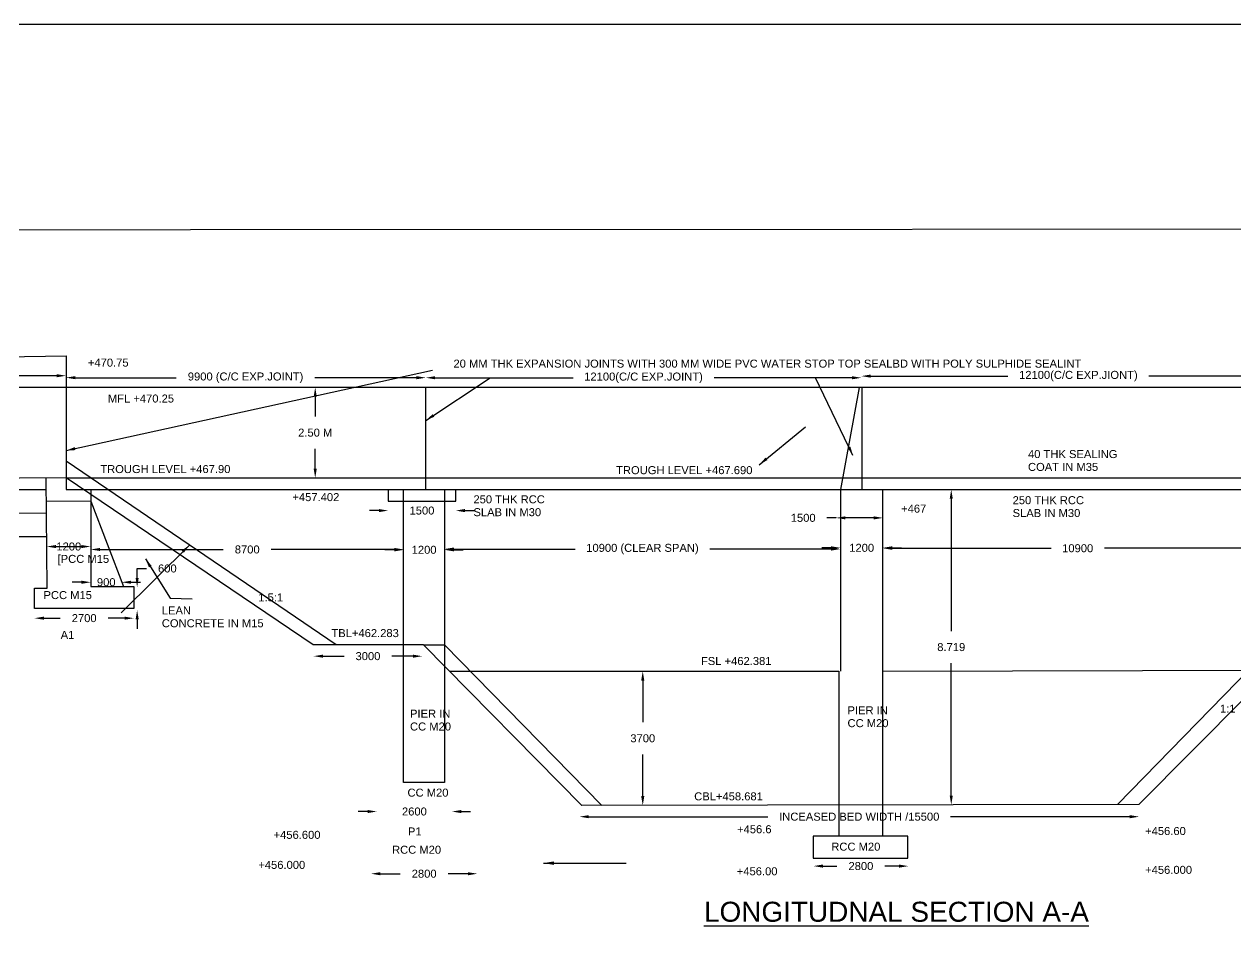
# Model space of a CAD drawing. Header units: inches. Extents: x 8.6 to 46.6, y 1.4 to 28.
# Drawn here: x 20.51 to 29.6, y 21.23 to 28.05 of the extents above; entities that cross this region are included whole.
import ezdxf

# ---------------------------------------------------------------- set-up
doc = ezdxf.new("R2010")
doc.units = ezdxf.units.IN
doc.header["$MEASUREMENT"] = 0
for name, color, linetype in [('DIMENSION', 7, 'Continuous'), ('DRAWING', 2, 'Continuous'), ('TEXT', 7, 'Continuous')]:
    doc.layers.add(name, color=color, linetype=linetype)
doc.styles.get("Standard").update_dxf_attribs({"font": 'arial.ttf', "height": 0.06})
doc.dimstyles.get("Standard").update_dxf_attribs({"dimtxt": 0.06, "dimasz": 0.07, "dimexe": 0.18, "dimexo": 0.0625, "dimgap": 0.09, "dimtad": 0, "dimtih": 1, "dimtoh": 1, "dimdec": 4, "dimzin": 0, "dimdsep": 46, "dimtxsty": 'Standard', "dimcen": 0.09, "dimse1": 1, "dimse2": 1, "dimadec": 0, "dimazin": 0, "dimtfac": 1, "dimtdec": 4, "dimtofl": 0, "dimtmove": 0, "dimatfit": 3, "dimfxl": 0, "dimtolj": 1, "dimtzin": 0, "dimarcsym": 0})

# ---------------------------------------------------------------- blocks, each defined once
blk = doc.blocks.new('*D7')
at = {"layer": 'Defpoints', "color": 0, "transparency": 16777216}
for p in [(21.3569, 23.8266), (21.3902, 23.8266), (21.392, 23.6551)]:
    blk.add_point(p, dxfattribs=at)
at = {"layer": 'DIMENSION', "color": 0, "lineweight": -2, "transparency": 16777216}
for p, q in [((21.3569, 23.8966), (21.3569, 23.9666)), ((21.3569, 23.9666), (21.4269, 23.9666)), ((21.3569, 23.5851), (21.3569, 23.5151))]:
    blk.add_line(p, q, dxfattribs=at)
at = {"layer": 'DIMENSION', "color": 0, "transparency": 16777216}
for points in [[(21.3453, 23.8966), (21.3686, 23.8966), (21.3569, 23.8266)], [(21.3453, 23.5851), (21.3686, 23.5851), (21.3569, 23.6551)]]:
    blk.add_solid(points, dxfattribs=at)
at = {"layer": 'DIMENSION', "color": 0, "transparency": 16777216, "insert": (21.5833, 23.9666), "char_height": 0.06, "attachment_point": 5}
blk.add_mtext('\\A1;600', dxfattribs=at)
blk = doc.blocks.new('*D8')
at = {"layer": 'Defpoints', "color": 0, "transparency": 16777216}
for p in [(20.5871, 23.6671), (21.3321, 23.6671), (20.5871, 23.5942)]:
    blk.add_point(p, dxfattribs=at)
at = {"layer": 'DIMENSION', "color": 0, "lineweight": -2, "transparency": 16777216}
for p, q in [((20.6571, 23.5942), (20.7796, 23.5942)), ((21.2621, 23.5942), (21.1396, 23.5942))]:
    blk.add_line(p, q, dxfattribs=at)
at = {"layer": 'DIMENSION', "color": 0, "transparency": 16777216}
for points in [[(20.6571, 23.6059), (20.6571, 23.5826), (20.5871, 23.5942)], [(21.2621, 23.6059), (21.2621, 23.5826), (21.3321, 23.5942)]]:
    blk.add_solid(points, dxfattribs=at)
at = {"layer": 'DIMENSION', "color": 0, "transparency": 16777216, "insert": (20.9596, 23.5942), "char_height": 0.06, "attachment_point": 5}
blk.add_mtext('\\A1;2700', dxfattribs=at)
blk = doc.blocks.new('*D9')
at = {"layer": 'Defpoints', "color": 0, "transparency": 16777216}
for p in [(21.0093, 23.8566), (21.241, 23.8663), (21.241, 23.8636)]:
    blk.add_point(p, dxfattribs=at)
at = {"layer": 'DIMENSION', "color": 0, "lineweight": -2, "transparency": 16777216}
for p, q in [((20.9393, 23.8636), (20.8693, 23.8636)), ((21.311, 23.8636), (21.381, 23.8636))]:
    blk.add_line(p, q, dxfattribs=at)
at = {"layer": 'DIMENSION', "color": 0, "transparency": 16777216}
for points in [[(20.9393, 23.8753), (20.9393, 23.852), (21.0093, 23.8636)], [(21.311, 23.8753), (21.311, 23.852), (21.241, 23.8636)]]:
    blk.add_solid(points, dxfattribs=at)
at = {"layer": 'DIMENSION', "color": 0, "transparency": 16777216, "insert": (21.1251, 23.8636), "char_height": 0.06, "attachment_point": 5}
blk.add_mtext('\\A1;900', dxfattribs=at)
blk = doc.blocks.new('*D10')
at = {"layer": 'Defpoints', "color": 0, "transparency": 16777216}
for p in [(20.6793, 24.1093), (21.0093, 24.1314), (21.0093, 24.1093)]:
    blk.add_point(p, dxfattribs=at)
at = {"layer": 'DIMENSION', "color": 0, "lineweight": -2, "transparency": 16777216}
blk.add_line((20.7493, 24.1314), (20.9393, 24.1314), dxfattribs=at)
at = {"layer": 'DIMENSION', "color": 0, "transparency": 16777216}
for points in [[(20.7493, 24.1431), (20.7493, 24.1197), (20.6793, 24.1314)], [(20.9393, 24.1431), (20.9393, 24.1197), (21.0093, 24.1314)]]:
    blk.add_solid(points, dxfattribs=at)
at = {"layer": 'DIMENSION', "color": 0, "transparency": 16777216, "insert": (20.8443, 24.1314), "char_height": 0.06, "attachment_point": 5}
blk.add_mtext('\\A1;1200', dxfattribs=at)
blk = doc.blocks.new('*D11')
at = {"layer": 'Defpoints', "color": 0, "transparency": 16777216}
for p in [(21.0093, 24.1093), (23.3557, 24.1093), (23.3557, 24.1093)]:
    blk.add_point(p, dxfattribs=at)
at = {"layer": 'DIMENSION', "color": 0, "lineweight": -2, "transparency": 16777216}
for p, q in [((21.0793, 24.1093), (22.003, 24.1093)), ((23.2857, 24.1093), (22.362, 24.1093))]:
    blk.add_line(p, q, dxfattribs=at)
at = {"layer": 'DIMENSION', "color": 0, "transparency": 16777216}
for points in [[(21.0793, 24.121), (21.0793, 24.0977), (21.0093, 24.1093)], [(23.2857, 24.121), (23.2857, 24.0977), (23.3557, 24.1093)]]:
    blk.add_solid(points, dxfattribs=at)
at = {"layer": 'DIMENSION', "color": 0, "transparency": 16777216, "insert": (22.1825, 24.1093), "char_height": 0.06, "attachment_point": 5}
blk.add_mtext('\\A1;8700', dxfattribs=at)
blk = doc.blocks.new('*D12')
at = {"layer": 'Defpoints', "color": 0, "transparency": 16777216}
for p in [(23.3557, 24.1093), (23.6626, 24.1093), (23.6626, 24.1069)]:
    blk.add_point(p, dxfattribs=at)
at = {"layer": 'DIMENSION', "color": 0, "lineweight": -2, "transparency": 16777216}
for p, q in [((23.2857, 24.1069), (23.2157, 24.1069)), ((23.7326, 24.1069), (23.8026, 24.1069))]:
    blk.add_line(p, q, dxfattribs=at)
at = {"layer": 'DIMENSION', "color": 0, "transparency": 16777216}
for points in [[(23.2857, 24.1186), (23.2857, 24.0952), (23.3557, 24.1069)], [(23.7326, 24.1186), (23.7326, 24.0952), (23.6626, 24.1069)]]:
    blk.add_solid(points, dxfattribs=at)
at = {"layer": 'DIMENSION', "color": 0, "transparency": 16777216, "insert": (23.5091, 24.1069), "char_height": 0.06, "attachment_point": 5}
blk.add_mtext('\\A1;1200', dxfattribs=at)
blk = doc.blocks.new('*D13')
at = {"layer": 'Defpoints', "color": 0, "transparency": 16777216}
for p in [(23.6626, 24.1127), (26.6308, 24.1127), (26.6308, 24.1127)]:
    blk.add_point(p, dxfattribs=at)
at = {"layer": 'DIMENSION', "color": 0, "lineweight": -2, "transparency": 16777216}
for p, q in [((23.7326, 24.1127), (24.6411, 24.1127)), ((26.5608, 24.1127), (25.6522, 24.1127))]:
    blk.add_line(p, q, dxfattribs=at)
at = {"layer": 'DIMENSION', "color": 0, "transparency": 16777216}
for points in [[(23.7326, 24.1244), (23.7326, 24.1011), (23.6626, 24.1127)], [(26.5608, 24.1244), (26.5608, 24.1011), (26.6308, 24.1127)]]:
    blk.add_solid(points, dxfattribs=at)
at = {"layer": 'DIMENSION', "color": 0, "transparency": 16777216, "insert": (25.1467, 24.1127), "char_height": 0.06, "attachment_point": 5}
blk.add_mtext('\\A1;10900 (CLEAR SPAN)', dxfattribs=at)
blk = doc.blocks.new('*D14')
at = {"layer": 'Defpoints', "color": 0, "transparency": 16777216}
for p in [(26.6308, 24.1127), (26.9506, 24.1216), (26.9506, 24.1127)]:
    blk.add_point(p, dxfattribs=at)
at = {"layer": 'DIMENSION', "color": 0, "lineweight": -2, "transparency": 16777216}
for p, q in [((26.5608, 24.1216), (26.4908, 24.1216)), ((27.0206, 24.1216), (27.0906, 24.1216))]:
    blk.add_line(p, q, dxfattribs=at)
at = {"layer": 'DIMENSION', "color": 0, "transparency": 16777216}
for points in [[(26.5608, 24.1333), (26.5608, 24.11), (26.6308, 24.1216)], [(27.0206, 24.1333), (27.0206, 24.11), (26.9506, 24.1216)]]:
    blk.add_solid(points, dxfattribs=at)
at = {"layer": 'DIMENSION', "color": 0, "transparency": 16777216, "insert": (26.7907, 24.1216), "char_height": 0.06, "attachment_point": 5}
blk.add_mtext('\\A1;1200', dxfattribs=at)
blk = doc.blocks.new('*D15')
at = {"layer": 'Defpoints', "color": 0, "transparency": 16777216}
for p in [(26.9506, 24.1216), (29.871, 24.1216), (29.871, 24.1184)]:
    blk.add_point(p, dxfattribs=at)
at = {"layer": 'DIMENSION', "color": 0, "lineweight": -2, "transparency": 16777216}
for p, q in [((27.0206, 24.1184), (28.2108, 24.1184)), ((29.801, 24.1184), (28.6108, 24.1184))]:
    blk.add_line(p, q, dxfattribs=at)
at = {"layer": 'DIMENSION', "color": 0, "transparency": 16777216}
for points in [[(27.0206, 24.13), (27.0206, 24.1067), (26.9506, 24.1184)], [(29.801, 24.13), (29.801, 24.1067), (29.871, 24.1184)]]:
    blk.add_solid(points, dxfattribs=at)
at = {"layer": 'DIMENSION', "color": 0, "transparency": 16777216, "insert": (28.4108, 24.1184), "char_height": 0.06, "attachment_point": 5}
blk.add_mtext('\\A1;10900', dxfattribs=at)
blk = doc.blocks.new('*D22')
at = {"layer": 'Defpoints', "color": 0, "transparency": 16777216}
for p in [(26.7876, 25.4099), (26.7876, 25.4099), (30.0445, 25.4217)]:
    blk.add_point(p, dxfattribs=at)
at = {"layer": 'DIMENSION', "color": 0, "lineweight": -2, "transparency": 16777216}
for p, q in [((26.8576, 25.4099), (27.8873, 25.4099)), ((29.9745, 25.4099), (28.9448, 25.4099))]:
    blk.add_line(p, q, dxfattribs=at)
at = {"layer": 'DIMENSION', "color": 0, "transparency": 16777216}
for points in [[(26.8576, 25.4215), (26.8576, 25.3982), (26.7876, 25.4099)], [(29.9745, 25.4215), (29.9745, 25.3982), (30.0445, 25.4099)]]:
    blk.add_solid(points, dxfattribs=at)
at = {"layer": 'DIMENSION', "color": 0, "transparency": 16777216, "insert": (28.416, 25.4099), "char_height": 0.06, "attachment_point": 5}
blk.add_mtext('\\A1;12100(C/C EXP.JIONT)', dxfattribs=at)
blk = doc.blocks.new('*D23')
at = {"layer": 'Defpoints', "color": 0, "transparency": 16777216}
for p in [(23.5217, 25.3974), (23.5217, 25.3974), (26.7876, 25.4099)]:
    blk.add_point(p, dxfattribs=at)
at = {"layer": 'DIMENSION', "color": 0, "lineweight": -2, "transparency": 16777216}
for p, q in [((23.5917, 25.3974), (24.6259, 25.3974)), ((26.7176, 25.3974), (25.6834, 25.3974))]:
    blk.add_line(p, q, dxfattribs=at)
at = {"layer": 'DIMENSION', "color": 0, "transparency": 16777216}
for points in [[(23.5917, 25.4091), (23.5917, 25.3858), (23.5217, 25.3974)], [(26.7176, 25.4091), (26.7176, 25.3858), (26.7876, 25.3974)]]:
    blk.add_solid(points, dxfattribs=at)
at = {"layer": 'DIMENSION', "color": 0, "transparency": 16777216, "insert": (25.1546, 25.3974), "char_height": 0.06, "attachment_point": 5}
blk.add_mtext('\\A1;12100(C/C EXP.JOINT)', dxfattribs=at)
blk = doc.blocks.new('*D24')
at = {"layer": 'Defpoints', "color": 0, "transparency": 16777216}
for p in [(20.8234, 25.3981), (20.8234, 25.3974), (23.5217, 25.3974)]:
    blk.add_point(p, dxfattribs=at)
at = {"layer": 'DIMENSION', "color": 0, "lineweight": -2, "transparency": 16777216}
for p, q in [((20.8934, 25.3981), (21.65, 25.3981)), ((23.4517, 25.3981), (22.6899, 25.3981))]:
    blk.add_line(p, q, dxfattribs=at)
at = {"layer": 'DIMENSION', "color": 0, "transparency": 16777216}
for points in [[(20.8934, 25.4098), (20.8934, 25.3864), (20.8234, 25.3981)], [(23.4517, 25.4098), (23.4517, 25.3864), (23.5217, 25.3981)]]:
    blk.add_solid(points, dxfattribs=at)
at = {"layer": 'DIMENSION', "color": 0, "transparency": 16777216, "insert": (22.17, 25.3981), "char_height": 0.06, "attachment_point": 5}
blk.add_mtext('\\A1;9900 (C/C EXP.JOINT)', dxfattribs=at)
blk = doc.blocks.new('*D25')
at = {"layer": 'Defpoints', "color": 0, "transparency": 16777216}
for p in [(19.6426, 25.4129), (19.6426, 25.3255), (20.8234, 25.3255)]:
    blk.add_point(p, dxfattribs=at)
at = {"layer": 'DIMENSION', "color": 0, "lineweight": -2, "transparency": 16777216}
for p, q in [((19.7126, 25.4129), (20.0532, 25.4129)), ((20.7534, 25.4129), (20.4128, 25.4129))]:
    blk.add_line(p, q, dxfattribs=at)
at = {"layer": 'DIMENSION', "color": 0, "transparency": 16777216}
for points in [[(19.7126, 25.4245), (19.7126, 25.4012), (19.6426, 25.4129)], [(20.7534, 25.4245), (20.7534, 25.4012), (20.8234, 25.4129)]]:
    blk.add_solid(points, dxfattribs=at)
at = {"layer": 'DIMENSION', "color": 0, "transparency": 16777216, "insert": (20.233, 25.4129), "char_height": 0.06, "attachment_point": 5}
blk.add_mtext('\\A1;5845', dxfattribs=at)
blk = doc.blocks.new('*D27')
at = {"layer": 'Defpoints', "color": 0, "transparency": 16777216}
for p in [(22.6924, 25.3255), (22.6924, 25.3255), (22.6663, 24.6457)]:
    blk.add_point(p, dxfattribs=at)
at = {"layer": 'DIMENSION', "color": 0, "lineweight": -2, "transparency": 16777216}
for p, q in [((22.6924, 25.2555), (22.6924, 25.1062)), ((22.6924, 24.7157), (22.6924, 24.8649))]:
    blk.add_line(p, q, dxfattribs=at)
at = {"layer": 'DIMENSION', "color": 0, "transparency": 16777216}
for points in [[(22.6808, 25.2555), (22.7041, 25.2555), (22.6924, 25.3255)], [(22.6808, 24.7157), (22.7041, 24.7157), (22.6924, 24.6457)]]:
    blk.add_solid(points, dxfattribs=at)
at = {"layer": 'DIMENSION', "color": 0, "transparency": 16777216, "insert": (22.6924, 24.9856), "char_height": 0.06, "attachment_point": 5}
blk.add_mtext('\\A1;2.50 M', dxfattribs=at)
blk = doc.blocks.new('*D28')
at = {"layer": 'Defpoints', "color": 0, "transparency": 16777216}
for p in [(23.2404, 24.4716), (23.7458, 24.4716), (23.7458, 24.4012)]:
    blk.add_point(p, dxfattribs=at)
at = {"layer": 'DIMENSION', "color": 0, "lineweight": -2, "transparency": 16777216}
for p, q in [((23.1704, 24.4012), (23.1004, 24.4012)), ((23.8158, 24.4012), (23.8858, 24.4012))]:
    blk.add_line(p, q, dxfattribs=at)
at = {"layer": 'DIMENSION', "color": 0, "transparency": 16777216}
for points in [[(23.1704, 24.4129), (23.1704, 24.3895), (23.2404, 24.4012)], [(23.8158, 24.4129), (23.8158, 24.3895), (23.7458, 24.4012)]]:
    blk.add_solid(points, dxfattribs=at)
at = {"layer": 'DIMENSION', "color": 0, "transparency": 16777216, "insert": (23.4931, 24.4012), "char_height": 0.06, "attachment_point": 5}
blk.add_mtext('\\A1;1500', dxfattribs=at)
blk = doc.blocks.new('*D29')
at = {"layer": 'Defpoints', "color": 0, "transparency": 16777216}
for p in [(22.6813, 23.3091), (23.4945, 23.3091), (23.4945, 23.3091)]:
    blk.add_point(p, dxfattribs=at)
at = {"layer": 'DIMENSION', "color": 0, "lineweight": -2, "transparency": 16777216}
for p, q in [((22.7513, 23.3091), (22.9085, 23.3091)), ((23.4245, 23.3091), (23.2674, 23.3091))]:
    blk.add_line(p, q, dxfattribs=at)
at = {"layer": 'DIMENSION', "color": 0, "transparency": 16777216}
for points in [[(22.7513, 23.3208), (22.7513, 23.2975), (22.6813, 23.3091)], [(23.4245, 23.3208), (23.4245, 23.2975), (23.4945, 23.3091)]]:
    blk.add_solid(points, dxfattribs=at)
at = {"layer": 'DIMENSION', "color": 0, "transparency": 16777216, "insert": (23.0879, 23.3091), "char_height": 0.06, "attachment_point": 5}
blk.add_mtext('\\A1;3000', dxfattribs=at)
blk = doc.blocks.new('*D30')
at = {"layer": 'Defpoints', "color": 0, "transparency": 16777216}
for p in [(25.1594, 23.196), (25.1489, 22.1897), (25.1612, 22.1897)]:
    blk.add_point(p, dxfattribs=at)
at = {"layer": 'DIMENSION', "color": 0, "lineweight": -2, "transparency": 16777216}
for p, q in [((25.1489, 23.126), (25.1489, 22.8135)), ((25.1489, 22.2597), (25.1489, 22.5722))]:
    blk.add_line(p, q, dxfattribs=at)
at = {"layer": 'DIMENSION', "color": 0, "transparency": 16777216}
for points in [[(25.1372, 23.126), (25.1606, 23.126), (25.1489, 23.196)], [(25.1372, 22.2597), (25.1606, 22.2597), (25.1489, 22.1897)]]:
    blk.add_solid(points, dxfattribs=at)
at = {"layer": 'DIMENSION', "color": 0, "transparency": 16777216, "insert": (25.1489, 22.6929), "char_height": 0.06, "attachment_point": 5}
blk.add_mtext('\\A1;3700', dxfattribs=at)
blk = doc.blocks.new('*D31')
at = {"layer": 'Defpoints', "color": 0, "transparency": 16777216}
for p in [(24.6742, 22.0879), (28.8708, 22.1051), (28.8708, 22.1011)]:
    blk.add_point(p, dxfattribs=at)
at = {"layer": 'DIMENSION', "color": 0, "lineweight": -2, "transparency": 16777216}
for p, q in [((24.7442, 22.1051), (26.0875, 22.1051)), ((28.8008, 22.1051), (27.4575, 22.1051))]:
    blk.add_line(p, q, dxfattribs=at)
at = {"layer": 'DIMENSION', "color": 0, "transparency": 16777216}
for points in [[(24.7442, 22.1168), (24.7442, 22.0934), (24.6742, 22.1051)], [(28.8008, 22.1168), (28.8008, 22.0934), (28.8708, 22.1051)]]:
    blk.add_solid(points, dxfattribs=at)
at = {"layer": 'DIMENSION', "color": 0, "transparency": 16777216, "insert": (26.7725, 22.1051), "char_height": 0.06, "attachment_point": 5}
blk.add_mtext('\\A1;INCEASED BED WIDTH /15500', dxfattribs=at)
blk = doc.blocks.new('*D32')
at = {"layer": 'Defpoints', "color": 0, "transparency": 16777216}
for p in [(26.4296, 21.7346), (26.4296, 21.7256), (27.1403, 21.7278)]:
    blk.add_point(p, dxfattribs=at)
at = {"layer": 'DIMENSION', "color": 0, "lineweight": -2, "transparency": 16777216}
for p, q in [((26.4996, 21.7346), (26.6049, 21.7346)), ((27.0703, 21.7346), (26.9649, 21.7346))]:
    blk.add_line(p, q, dxfattribs=at)
at = {"layer": 'DIMENSION', "color": 0, "transparency": 16777216}
for points in [[(26.4996, 21.7462), (26.4996, 21.7229), (26.4296, 21.7346)], [(27.0703, 21.7462), (27.0703, 21.7229), (27.1403, 21.7346)]]:
    blk.add_solid(points, dxfattribs=at)
at = {"layer": 'DIMENSION', "color": 0, "transparency": 16777216, "insert": (26.7849, 21.7346), "char_height": 0.06, "attachment_point": 5}
blk.add_mtext('\\A1;2800', dxfattribs=at)
blk = doc.blocks.new('*D33')
at = {"layer": 'Defpoints', "color": 0, "transparency": 16777216}
for p in [(23.1111, 21.6773), (23.1111, 21.6773), (23.9077, 21.6829)]:
    blk.add_point(p, dxfattribs=at)
at = {"layer": 'DIMENSION', "color": 0, "lineweight": -2, "transparency": 16777216}
for p, q in [((23.1811, 21.6773), (23.3294, 21.6773)), ((23.8377, 21.6773), (23.6894, 21.6773))]:
    blk.add_line(p, q, dxfattribs=at)
at = {"layer": 'DIMENSION', "color": 0, "transparency": 16777216}
for points in [[(23.1811, 21.6889), (23.1811, 21.6656), (23.1111, 21.6773)], [(23.8377, 21.6889), (23.8377, 21.6656), (23.9077, 21.6773)]]:
    blk.add_solid(points, dxfattribs=at)
at = {"layer": 'DIMENSION', "color": 0, "transparency": 16777216, "insert": (23.5094, 21.6773), "char_height": 0.06, "attachment_point": 5}
blk.add_mtext('\\A1;2800', dxfattribs=at)
blk = doc.blocks.new('*D113')
at = {"layer": 'Defpoints', "color": 0, "transparency": 16777216}
for p in [(27.5241, 24.5602), (27.4624, 22.1939), (27.5282, 22.1939)]:
    blk.add_point(p, dxfattribs=at)
at = {"layer": 'DIMENSION', "color": 0, "lineweight": -2, "transparency": 16777216}
for p, q in [((27.4624, 24.4902), (27.4624, 23.4977)), ((27.4624, 22.2639), (27.4624, 23.2564))]:
    blk.add_line(p, q, dxfattribs=at)
at = {"layer": 'DIMENSION', "color": 0, "transparency": 16777216}
for points in [[(27.4508, 24.4902), (27.4741, 24.4902), (27.4624, 24.5602)], [(27.4508, 22.2639), (27.4741, 22.2639), (27.4624, 22.1939)]]:
    blk.add_solid(points, dxfattribs=at)
at = {"layer": 'DIMENSION', "color": 0, "transparency": 16777216, "insert": (27.4624, 23.377), "char_height": 0.06, "attachment_point": 5}
blk.add_mtext('\\A1;8.719', dxfattribs=at)
blk = doc.blocks.new('*D114')
at = {"layer": 'Defpoints', "color": 0, "transparency": 16777216}
for p in [(26.9506, 24.3608), (26.5987, 24.3465), (26.5987, 24.3465)]:
    blk.add_point(p, dxfattribs=at)
at = {"layer": 'DIMENSION', "color": 0, "lineweight": -2, "transparency": 16777216}
for p, q in [((26.5987, 24.3465), (26.5287, 24.3465)), ((26.8806, 24.3465), (26.6687, 24.3465))]:
    blk.add_line(p, q, dxfattribs=at)
at = {"layer": 'DIMENSION', "color": 0, "transparency": 16777216}
for points in [[(26.6687, 24.3582), (26.6687, 24.3349), (26.5987, 24.3465)], [(26.8806, 24.3582), (26.8806, 24.3349), (26.9506, 24.3465)]]:
    blk.add_solid(points, dxfattribs=at)
at = {"layer": 'DIMENSION', "color": 0, "transparency": 16777216, "insert": (26.352, 24.3465), "char_height": 0.06, "attachment_point": 5}
blk.add_mtext('\\A1;1500', dxfattribs=at)
blk = doc.blocks.new('*D118')
at = {"layer": 'Defpoints', "color": 0, "transparency": 16777216}
for p in [(23.1546, 22.1438), (23.1546, 22.129), (23.7178, 22.1438)]:
    blk.add_point(p, dxfattribs=at)
at = {"layer": 'DIMENSION', "color": 0, "lineweight": -2, "transparency": 16777216}
for p, q in [((23.0846, 22.1438), (23.0146, 22.1438)), ((23.7878, 22.1438), (23.8578, 22.1438))]:
    blk.add_line(p, q, dxfattribs=at)
at = {"layer": 'DIMENSION', "color": 0, "transparency": 16777216}
for points in [[(23.0846, 22.1554), (23.0846, 22.1321), (23.1546, 22.1438)], [(23.7878, 22.1554), (23.7878, 22.1321), (23.7178, 22.1438)]]:
    blk.add_solid(points, dxfattribs=at)
at = {"layer": 'DIMENSION', "color": 0, "transparency": 16777216, "insert": (23.4362, 22.1438), "char_height": 0.06, "attachment_point": 5}
blk.add_mtext('\\A1;2600', dxfattribs=at)

msp = doc.modelspace()

# ---------------------------------------------------------------- linework, layer by layer
at = {"layer": 'DIMENSION'}
for points in [[(46.62444, 27.38882), (46.62444, 1.41237), (8.61737, 1.41237), (8.61737, 28.04922), (46.62163, 28.04922), (46.62444, 27.38882)], [(10.92788, 26.50433), (43.41032, 26.51903), (43.30559, 3.70654), (11.00166, 3.75731), (10.92788, 26.50433)], [(23.50518, 23.39476), (23.66256, 23.39476), (24.84278, 22.18917)]]:
    msp.add_lwpolyline(points, dxfattribs=at)
at = {"layer": 'DRAWING'}
for points in [[(14.59143, 25.46309), (20.82336, 25.56291), (20.82336, 24.56017), (26.50176, 24.56017), (32.72205, 24.56017), (32.72205, 25.32548), (20.82336, 25.32548), (19.64259, 25.32548)], [(17.70739, 25.513), (17.70739, 24.36373), (20.67747, 24.38323)], [(33.69024, 25.30251), (30.88708, 23.40918), (30.07355, 23.40993), (28.86972, 22.19623), (24.69081, 22.18891), (23.50518, 23.39476), (22.67801, 23.39492), (20.82336, 24.64567)], [(20.82336, 24.64567), (27.3452, 24.64567), (34.57157, 24.64567), (40.25265, 24.64567), (40.25265, 24.86376), (40.29454, 24.88971), (40.22257, 24.92948), (40.26545, 24.95243), (40.26545, 25.29736)], [(23.52144, 24.56017), (23.52144, 25.32548)], [(26.7727, 25.32548), (26.63076, 24.56017), (26.63076, 23.19602)], [(26.79387, 24.56017), (26.79364, 25.32548)], [(22.84963, 23.39488), (20.82336, 24.77083)], [(20.82336, 24.64567), (16.98023, 24.62043), (12.98277, 24.62043)], [(21.00929, 24.56017), (21.00929, 23.8326), (21.33206, 23.8326), (21.33206, 23.66708), (20.58706, 23.66708), (20.58706, 23.81936), (20.68118, 23.81936), (20.67576, 24.6447)], [(20.67633, 24.55706), (17.11407, 24.55706)], [(23.24044, 24.56017), (23.24044, 24.47159), (23.74577, 24.47159), (23.74577, 24.56017)], [(23.66256, 24.56017), (23.66256, 22.36044), (23.35571, 22.36044), (23.35571, 24.56017)], [(26.95056, 21.95825), (26.95056, 24.56017)], [(21.00929, 24.4719), (20.67691, 24.46971)], [(21.00929, 24.4719), (21.25386, 23.8326)], [(20.67866, 24.20312), (17.63278, 24.20312), (17.63278, 24.37033), (17.70739, 24.36373)], [(28.70963, 22.19595), (29.90482, 23.42234), (30.07355, 23.40993)], [(23.70059, 23.19602), (26.61828, 23.19602), (26.61828, 21.95847), (26.42579, 21.95847), (26.42579, 21.79403), (27.13648, 21.79403), (27.13648, 21.95813), (26.61828, 21.95847)], [(26.95056, 23.19602), (29.86868, 23.20337)]]:
    msp.add_lwpolyline(points, dxfattribs=at)

# ---------------------------------------------------------------- texts
at = {"layer": 'TEXT'}
for s, height, p in [('+470.75', 0.06, (20.98754, 25.48098)), ('20 MM THK EXPANSION JOINTS WITH 300 MM WIDE PVC WATER STOP TOP SEALBD WITH POLY SULPHIDE SEALINT', 0.06, (23.72929, 25.47358)), ('MFL +470.25', 0.06, (21.13749, 25.21169)), ('40 THK SEALING ', 0.06, (28.03813, 24.79505)), ('TROUGH LEVEL +467.90', 0.06, (21.08049, 24.68259)), (' TROUGH LEVEL +467.690', 0.06, (24.92559, 24.67442)), ('COAT IN M35 ', 0.06, (28.03813, 24.69867)), ('+457.402', 0.06, (22.52116, 24.47224)), ('250 THK RCC ', 0.06, (23.87896, 24.45564)), ('+467', 0.06, (27.08643, 24.38588)), ('250 THK RCC ', 0.06, (27.9227, 24.44913)), ('SLAB IN M30', 0.06, (23.87896, 24.35925)), ('SLAB IN M30', 0.06, (27.9227, 24.35274)), ('[PCC M15', 0.06, (20.76038, 24.00886)), ('PCC M15', 0.06, (20.65446, 23.7374)), ('1.5:1', 0.06, (22.2654, 23.72006)), ('LEAN ', 0.06, (21.54196, 23.62243)), ('CONCRETE IN M15', 0.06, (21.54196, 23.52604)), ('A1', 0.06, (20.78336, 23.4386)), ('TBL+462.283', 0.06, (22.81385, 23.45233)), ('FSL +462.381', 0.06, (25.58541, 23.24296)), ('PIER IN ', 0.06, (23.40334, 22.84804)), ('PIER IN', 0.06, (26.68457, 22.87314)), ('1:1', 0.06, (29.47798, 22.88617)), ('CC M20', 0.06, (23.40334, 22.75166)), ('CC M20', 0.06, (26.68457, 22.77675)), ('CC M20', 0.06, (23.38441, 22.25566)), ('CBL+458.681', 0.06, (25.53471, 22.22771)), ('+456.600', 0.06, (22.3801, 21.93905)), ('P1', 0.06, (23.38762, 21.96437)), ('+456.6', 0.06, (25.85617, 21.98109)), ('+456.60', 0.06, (28.91647, 21.96788)), ('RCC M20', 0.06, (26.56288, 21.85024)), ('RCC M20', 0.06, (23.26865, 21.82734)), ('+456.000', 0.06, (22.26559, 21.71374)), ('+456.00', 0.06, (25.8542, 21.66565)), ('+456.000', 0.06, (28.91647, 21.67653)), ('%%ULONGITUDNAL SECTION A-A', 0.15, (25.60801, 21.31714))]:
    msp.add_text(s, height=height, dxfattribs=at).set_placement(p)

# ---------------------------------------------------------------- dimensions: what is measured, and where the dimension line sits
at = {"layer": 'DIMENSION'}
for base, p1, p2, text, picture, middle in [((20.82336, 25.39812), (23.52167, 25.39744), (20.82336, 25.39744), '9900 (C/C EXP.JOINT)', '*D24', (22.16996, 25.39812)), ((21.00929, 24.13139), (20.67927, 24.10932), (21.00929, 24.10932), '1200', '*D10', (20.84428, 24.13139)), ((23.66256, 24.10691), (23.35571, 24.10932), (23.66256, 24.10932), '1200', '*D12', (23.50914, 24.10691)), ((26.95056, 24.12162), (26.63076, 24.11274), (26.95056, 24.11274), '1200', '*D14', (26.79066, 24.12162)), ((21.24097, 23.86364), (21.00929, 23.8566), (21.24097, 23.86629), '900', '*D9', (21.12513, 23.86364))]:
    dim = msp.add_linear_dim(base=base, p1=p1, p2=p2, text=text, dimstyle='Standard', dxfattribs=at)
    dim.commit()
    dim.dimension.update_dxf_attribs({"geometry": picture, "text_midpoint": middle, "dimtype": 160})
for base, p1, p2, text, picture, middle in [((19.64259, 25.41286), (20.82336, 25.32548), (19.64259, 25.32548), '5845', '*D25', (20.23297, 25.41286)), ((23.52167, 25.39744), (26.78762, 25.40988), (23.52167, 25.39744), '12100(C/C EXP.JOINT)', '*D23', (25.15464, 25.39744)), ((26.78762, 25.40988), (30.04445, 25.42165), (26.78762, 25.40988), '12100(C/C EXP.JIONT)', '*D22', (28.41604, 25.40988)), ((23.74577, 24.40121), (23.24044, 24.47159), (23.74577, 24.47159), '1500', '*D28', (23.4931, 24.40121)), ((26.59866, 24.34654), (26.95056, 24.36075), (26.59866, 24.34654), '1500', '*D114', (26.35199, 24.34654)), ((26.63076, 24.11274), (23.66256, 24.11274), (26.63076, 24.11274), '10900 (CLEAR SPAN)', '*D13', (25.14666, 24.11274)), ((23.35571, 24.10932), (21.00929, 24.10932), (23.35571, 24.10932), '8700', '*D11', (22.1825, 24.10932)), ((29.87101, 24.11836), (26.95056, 24.12162), (29.87101, 24.12162), '10900', '*D15', (28.41078, 24.11836)), ((20.58706, 23.59422), (21.33206, 23.66708), (20.58706, 23.66708), '2700', '*D8', (20.95956, 23.59422)), ((23.49454, 23.30913), (22.68133, 23.30913), (23.49454, 23.30913), '3000', '*D29', (23.08794, 23.30913)), ((28.87082, 22.10509), (24.67418, 22.08786), (28.87082, 22.10113), 'INCEASED BED WIDTH /15500', '*D31', (26.7725, 22.10509)), ((23.15458, 22.14377), (23.71779, 22.14377), (23.15458, 22.12897), '2600', '*D118', (23.43619, 22.14377)), ((23.11111, 21.67728), (23.90775, 21.68294), (23.11111, 21.67728), '2800', '*D33', (23.50943, 21.67728)), ((26.4296, 21.73458), (27.14028, 21.72784), (26.4296, 21.7256), '2800', '*D32', (26.78494, 21.73458))]:
    dim = msp.add_linear_dim(base=base, p1=p1, p2=p2, text=text, dimstyle='Standard', dxfattribs=at)
    dim.commit()
    dim.dimension.update_dxf_attribs({"geometry": picture, "text_midpoint": middle})
for base, p1, p2, text, picture, middle in [((22.69244, 25.32548), (22.66631, 24.64567), (22.69244, 25.32548), '2.50 M', '*D27', (22.69244, 24.98557)), ((27.46242, 22.19388), (27.5241, 24.56017), (27.52824, 22.19388), '8.719', '*D113', (27.46242, 23.37702)), ((21.35693, 23.82662), (21.39201, 23.65509), (21.39016, 23.82662), '600', '*D7', (21.58327, 23.96662)), ((25.14891, 22.18973), (25.15943, 23.19602), (25.1612, 22.18973), '3700', '*D30', (25.14891, 22.69287))]:
    dim = msp.add_linear_dim(base=base, p1=p1, p2=p2, angle=90, text=text, dimstyle='Standard', dxfattribs=at)
    dim.commit()
    dim.dimension.update_dxf_attribs({"geometry": picture, "text_midpoint": middle})

# ---------------------------------------------------------------- leaders
for points in [[(20.82336, 24.8511), (23.57147, 25.45372)], [(23.52144, 25.07645), (24.00565, 25.39744)], [(26.7255, 24.8141), (26.44533, 25.39744)], [(26.02255, 24.74509), (26.36847, 25.02861)], [(21.7487, 24.14247), (21.23589, 23.63327)], [(21.41849, 24.04036), (21.60373, 23.7438), (21.76866, 23.73873)]]:
    msp.add_leader(points, dimstyle='Standard', override={"dimgap": 0.09, "dimtad": 0}, dxfattribs=at)
at = {"layer": 'TEXT'}
msp.add_leader([(24.4041, 21.75666), (25.02502, 21.75666)], dimstyle='Standard', override={"dimasz": 0.08, "dimgap": 0.09, "dimtad": 0}, dxfattribs=at)

doc.saveas('drawing.dxf')
